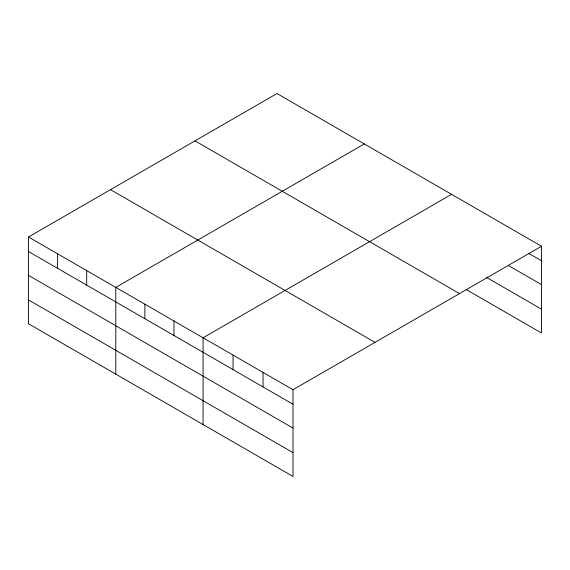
<?xml version="1.0" encoding="UTF-8"?>
<svg xmlns="http://www.w3.org/2000/svg" width="570" height="570" viewBox="0 0 570 570"><rect width="100%" height="100%" fill="white"/><g stroke="black" fill="none" stroke-linecap="round" stroke-linejoin="round"><path stroke-width="0.85" d="M466.167 289.51L541.5 333.001L541.5 246.254L276.992 93.537L28.5 236.999L28.5 323.746L293.009 476.463L293.009 389.716L28.5 236.999M364.28 143.932L115.788 287.394L115.788 374.148M451.568 194.327L203.077 337.789L203.077 424.543M293.009 389.716L541.5 246.254M528.433 253.23L541.5 260.775M508.447 265.527L541.5 284.608M486.153 277.212L541.5 309.168M194.99 140.883L459.498 293.593M110.502 189.66L375.01 342.37M28.5 251.527L293.009 404.237M28.5 275.36L293.009 428.077M28.5 299.913L293.009 452.63M263.034 372.409L263.034 386.93M233.059 355.103L233.059 369.624M173.978 320.995L173.978 335.516M144.887 304.195L144.887 318.723M86.69 270.6L86.69 285.121M57.599 253.8L57.599 268.328"/></g></svg>
